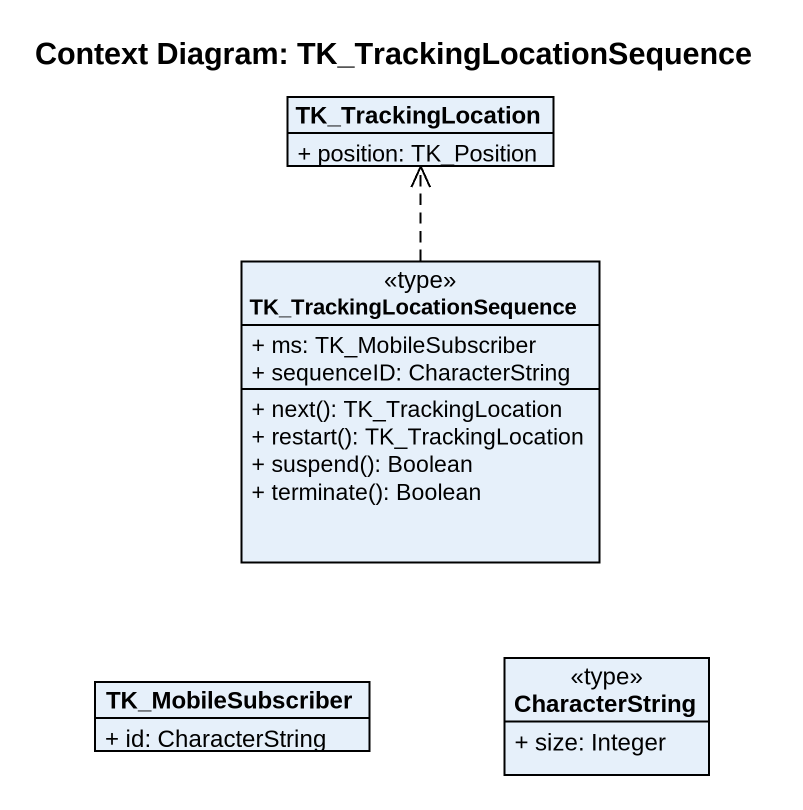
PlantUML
@startuml
title Context Diagram: TK_TrackingLocationSequence
hide circle
hide empty members
skinparam classAttributeIconSize 0
class TK_TrackingLocation {
  + position: TK_Position
}
class TK_TrackingLocationSequence <<type>> {
  + ms: TK_MobileSubscriber
  + sequenceID: CharacterString
  + next(): TK_TrackingLocation
  + restart(): TK_TrackingLocation
  + suspend(): Boolean
  + terminate(): Boolean
}
class CharacterString <<type>> {
  + size: Integer
}
class TK_MobileSubscriber {
  + id: CharacterString
}
TK_TrackingLocationSequence .up.> TK_TrackingLocation
@enduml
